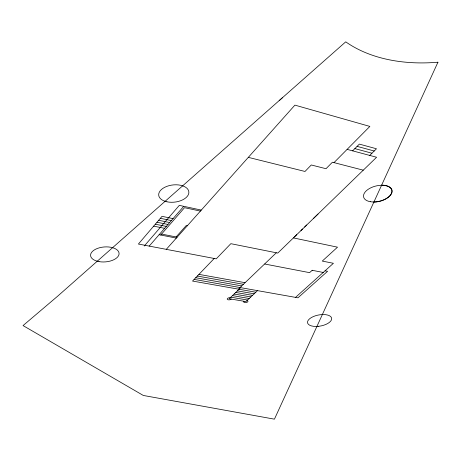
<?xml version="1.0" encoding="UTF-8"?>
<svg xmlns="http://www.w3.org/2000/svg" width="461" height="461" viewBox="0 0 461 461"><rect width="100%" height="100%" fill="white"/><g stroke="black" fill="none" stroke-linecap="round" stroke-linejoin="round"><path stroke-width="0.69" d="M144.276 246.013L179.3 205.37L201.301 210.089M149.22 246.099L183.743 206.321M160.739 235.024L184.521 207.686L200.408 211.086M176.09 236.948L186.238 225.544L187.316 225.769M166.283 249.349L294.907 105.125L369.86 126.423L333.989 162.624M214.215 258.471L192.525 281.054L238.354 289.128L276.323 252.778M352.625 150.851L359.35 144.114L376.481 148.776L369.705 155.415M240.694 287.664L229.273 298.757L245.938 301.592L257.497 290.637M294.343 237L296.734 234.678M300.964 230.581L302.577 229.013M304.675 226.985L306.721 224.997M318.055 214.008L277.77 253.072L230.834 243.685L216.226 258.851L138.404 244.042L162.024 216.336L173.065 218.623M313.29 218.629L376.591 157.253L347.116 149.376M312.235 270.232L309.59 272.653L264.752 264.02M295.536 297.38L333.407 263.294L322.285 261.07L337.515 247.177L293.403 237.911M279.17 100.654L282.293 97.847M230.339 297.725L229.941 297.691A2.172 1.055 -8.4 0 0 227.365 298.642A2.172 1.055 -8.4 0 0 228.483 299.84A2.172 1.055 -8.4 0 0 231.255 299.097M232.505 295.622L249.211 298.498M230.886 297.195L247.569 300.048M234.13 294.043L250.853 296.936M237.398 290.868L254.161 293.801M235.761 292.458L252.501 295.374M239.046 289.266L255.826 292.222M195.723 277.724L241.662 285.912M194.121 279.395L297.967 297.812L327.575 271.299L325.103 270.814M198.95 274.364L244.998 282.668M197.331 276.047L243.327 284.293M312.16 270.302L323.27 272.463M161.563 234.073L177.157 237.156M159.114 234.701L176.321 238.095M153.669 226.138L164.635 228.339M155.363 224.202L166.306 226.414M158.659 220.283L169.671 222.536M156.988 222.242L167.983 224.478M160.336 218.312L171.365 220.583M248.318 157.362L305.009 171.463L311.279 164.98L326.008 168.709L332.421 162.22L363.274 170.172M247.015 300.572L247.35 300.658A2.149 1.037 -8.9 0 1 247.442 302.059A2.149 1.037 -8.9 0 1 244.584 302.572A2.149 1.037 -8.9 0 1 243.99 301.264M354.855 148.615L371.952 153.213M357.096 146.368L374.211 151.001M381.633 185.149A14.723 7.952 -13.7 0 1 391.608 193.447A14.723 7.952 -13.7 0 1 373.871 202.097M437.95 62.206L274.433 419.164L143.308 395.457L23.05 325.575L57.631 296.204L345.727 41.836A159.587 107.373 -23.4 0 0 437.95 62.206M318.793 326.29L315.727 326.457A12.268 5.601 -10.7 0 1 307.735 321.15A12.268 5.601 -10.7 0 1 320.43 314.707L323.553 314.54A12.268 5.601 -10.7 0 1 331.459 319.865A12.268 5.601 -10.7 0 1 318.793 326.29M99.011 261.618L95.859 260.782A14.297 7.491 -4.5 0 1 92.713 251.159A14.297 7.491 -4.5 0 1 110.813 247.269L113.982 248.145A14.297 7.491 -4.5 0 1 116.921 257.711A14.297 7.491 -4.5 0 1 99.011 261.618M166.911 201.797L163.69 200.777A15.173 8.638 -6.6 0 1 161.379 189.546A15.173 8.638 -6.6 0 1 180.821 185.316L184.066 186.388A15.173 8.638 -6.6 0 1 186.146 197.55A15.173 8.638 -6.6 0 1 166.911 201.797M370.344 201.705A14.493 7.825 -13.7 0 0 391.908 191.39A14.493 7.825 -13.7 0 0 370.875 187.783A14.493 7.825 -13.7 0 0 370.344 201.705"/></g></svg>
